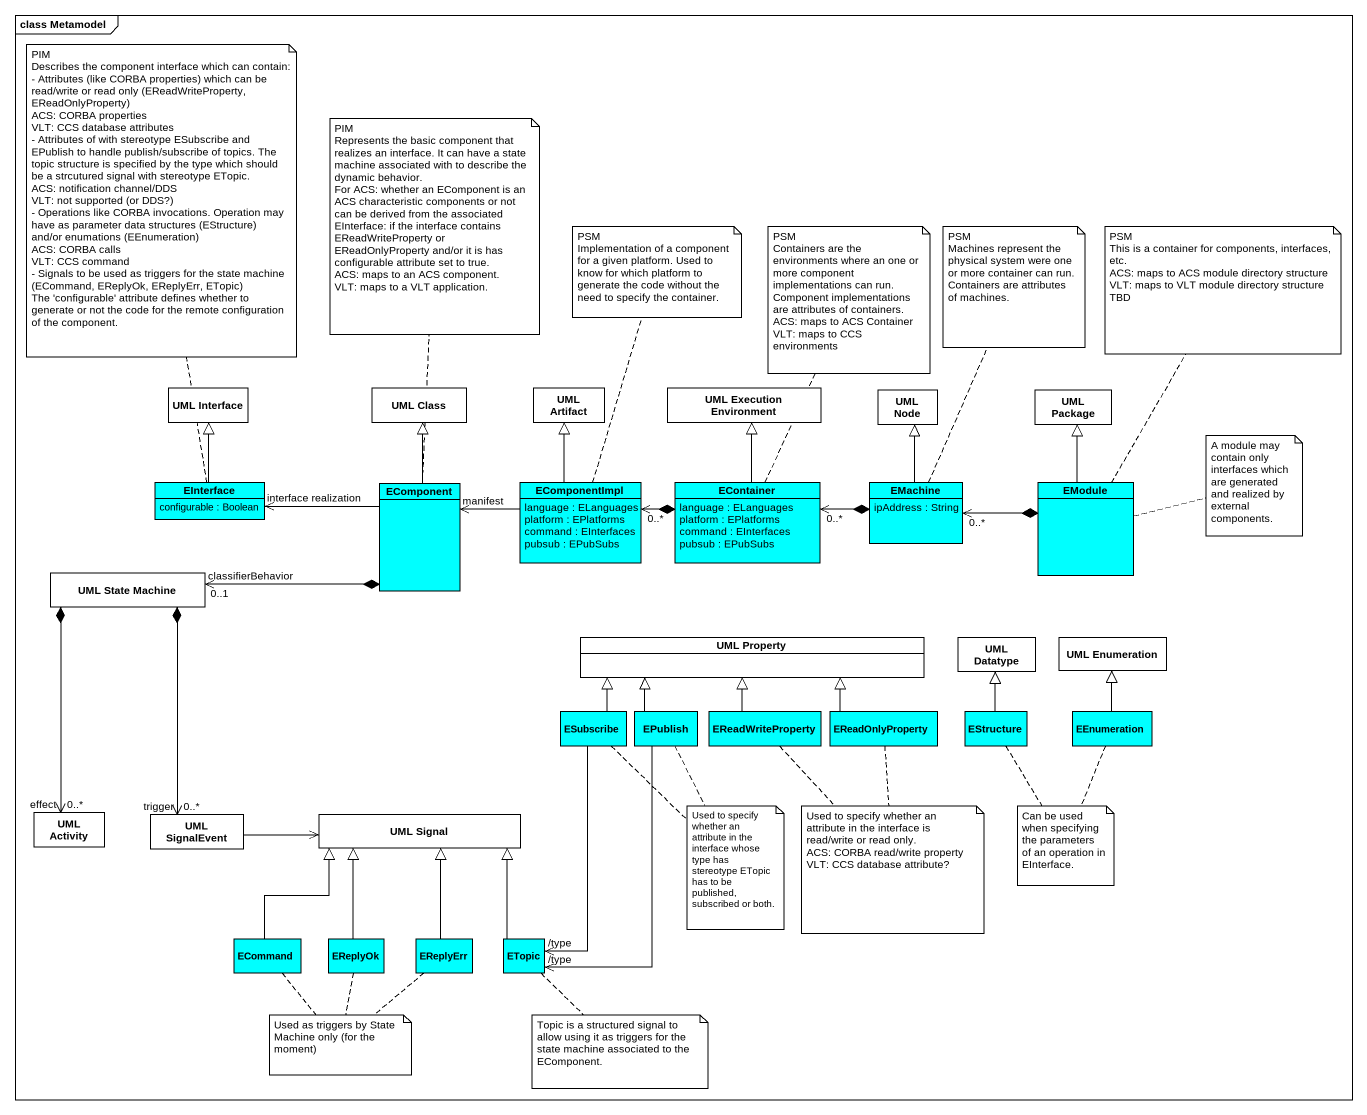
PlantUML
@startuml
mainframe class Metamodel
hide circle
hide empty members
class "UML Interface" as UML_Interface
class "UML Class" as UML_Class
class "UML Artifact" as UML_Artifact
class "UML Execution Environment" as UML_Execution_Environment
class "UML Node" as UML_Node
class "UML Package" as UML_Package
class EInterface #00FFFF {
  configurable : Boolean
}
class EComponent #00FFFF
class EComponentImpl #00FFFF {
  language : ELanguages
  platform : EPlatforms
  command : EInterfaces
  pubsub : EPubSubs
}
class EContainer #00FFFF {
  language : ELanguages
  platform : EPlatforms
  command : EInterfaces
  pubsub : EPubSubs
}
class EMachine #00FFFF {
  ipAddress : String
}
class EModule #00FFFF
class "UML State Machine" as UML_State_Machine
class "UML Property" as UML_Property
class "UML Datatype" as UML_Datatype
class "UML Enumeration" as UML_Enumeration
class ESubscribe #00FFFF
class EPublish #00FFFF
class EReadWriteProperty #00FFFF
class EReadOnlyProperty #00FFFF
class EStructure #00FFFF
class EEnumeration #00FFFF
class "UML Activity" as UML_Activity
class "UML SignalEvent" as UML_SignalEvent
class "UML Signal" as UML_Signal
class ECommand #00FFFF
class EReplyOk #00FFFF
class EReplyErr #00FFFF
class ETopic #00FFFF
EInterface -up-|> UML_Interface
EInterface "interface realization" <-right- EComponent
EComponent -up-|> UML_Class
EComponent *-left-> "0..1\nclassifierBehavior" UML_State_Machine
EComponentImpl -up-|> UML_Artifact
EComponentImpl -left-> "manifest" EComponent
EContainer -up-|> UML_Execution_Environment
EContainer *-left-> "0..*" EComponentImpl
EMachine -up-|> UML_Node
EMachine *-left-> "0..*" EContainer
EModule -up-|> UML_Package
EModule *-left-> "0..*" EMachine
UML_State_Machine *--> "0..*\neffect" UML_Activity
UML_State_Machine *--> "0..*\ntrigger" UML_SignalEvent
ESubscribe -right-|> UML_Property
ESubscribe --> "/type" ETopic
EPublish -up-|> UML_Property
EPublish --> "/type" ETopic
EReadWriteProperty -up-|> UML_Property
EReadOnlyProperty -left-|> UML_Property
EStructure -up-|> UML_Datatype
EEnumeration -up-|> UML_Enumeration
UML_SignalEvent -right-> UML_Signal
ECommand -up-|> UML_Signal
EReplyOk -up-|> UML_Signal
EReplyErr -up-|> UML_Signal
ETopic -up-|> UML_Signal
note top of EInterface
  PIM
  Describes the component interface which can contain:
  - Attributes (like CORBA properties) which can be read/write or read only (EReadWriteProperty, EReadOnlyProperty)
  ACS: CORBA properties
  VLT: CCS database attributes
  - Attributes of with stereotype ESubscribe and EPublish to handle publish/subscribe of topics. The topic structure is specified by the type which should be a strcutured signal with stereotype ETopic.
  ACS: notification channel/DDS
  VLT: not supported (or DDS?)
  - Operations like CORBA invocations. Operation may have as parameter data structures (EStructure) and/or enumations (EEnumeration)
  ACS: CORBA calls
  VLT: CCS command
  - Signals to be used as triggers for the state machine (ECommand, EReplyOk, EReplyErr, ETopic)
  The 'configurable' attribute defines whether to generate or not the code for the remote configuration of the component.
end note
note top of EComponent
  PIM
  Represents the basic component that realizes an interface. It can have a state machine associated with to describe the dynamic behavior.
  For ACS: whether an EComponent is an ACS characteristic components or not can be derived from the associated EInterface: if the interface contains EReadWriteProperty or EReadOnlyProperty and/or it is has configurable attribute set to true.
  ACS: maps to an ACS component.
  VLT: maps to a VLT application.
end note
note top of EComponentImpl
  PSM
  Implementation of a component for a given platform. Used to know for which platform to generate the code without the need to specify the container.
end note
note top of EContainer
  PSM
  Containers are the environments where an one or more component implementations can run.
  Component implementations are attributes of containers.
  ACS: maps to ACS Container
  VLT: maps to CCS environments
end note
note top of EMachine
  PSM
  Machines represent the physical system were one or more container can run.
  Containers are attributes of machines.
end note
note top of EModule
  PSM
  This is a container for components, interfaces, etc.
  ACS: maps to ACS module directory structure
  VLT: maps to VLT module directory structure
  TBD
end note
note right of EModule : A module may contain only interfaces which are generated and realized by external components.
note as N8
  Used to specify whether an attribute in the interface whose type has stereotype ETopic has to be published, subscribed or both.
end note
N8 .. ESubscribe
N8 .. EPublish
note as N9
  Used to specify whether an attribute in the interface is read/write or read only.
  ACS: CORBA read/write property
  VLT: CCS database attribute?
end note
N9 .. EReadWriteProperty
N9 .. EReadOnlyProperty
note as N10
  Can be used when specifying the parameters of an operation in EInterface.
end note
N10 .. EStructure
N10 .. EEnumeration
note as N11
  Used as triggers by State Machine only (for the moment)
end note
N11 .. ECommand
N11 .. EReplyOk
N11 .. EReplyErr
note bottom of ETopic : Topic is a structured signal to allow using it as triggers for the state machine associated to the EComponent.
@enduml
